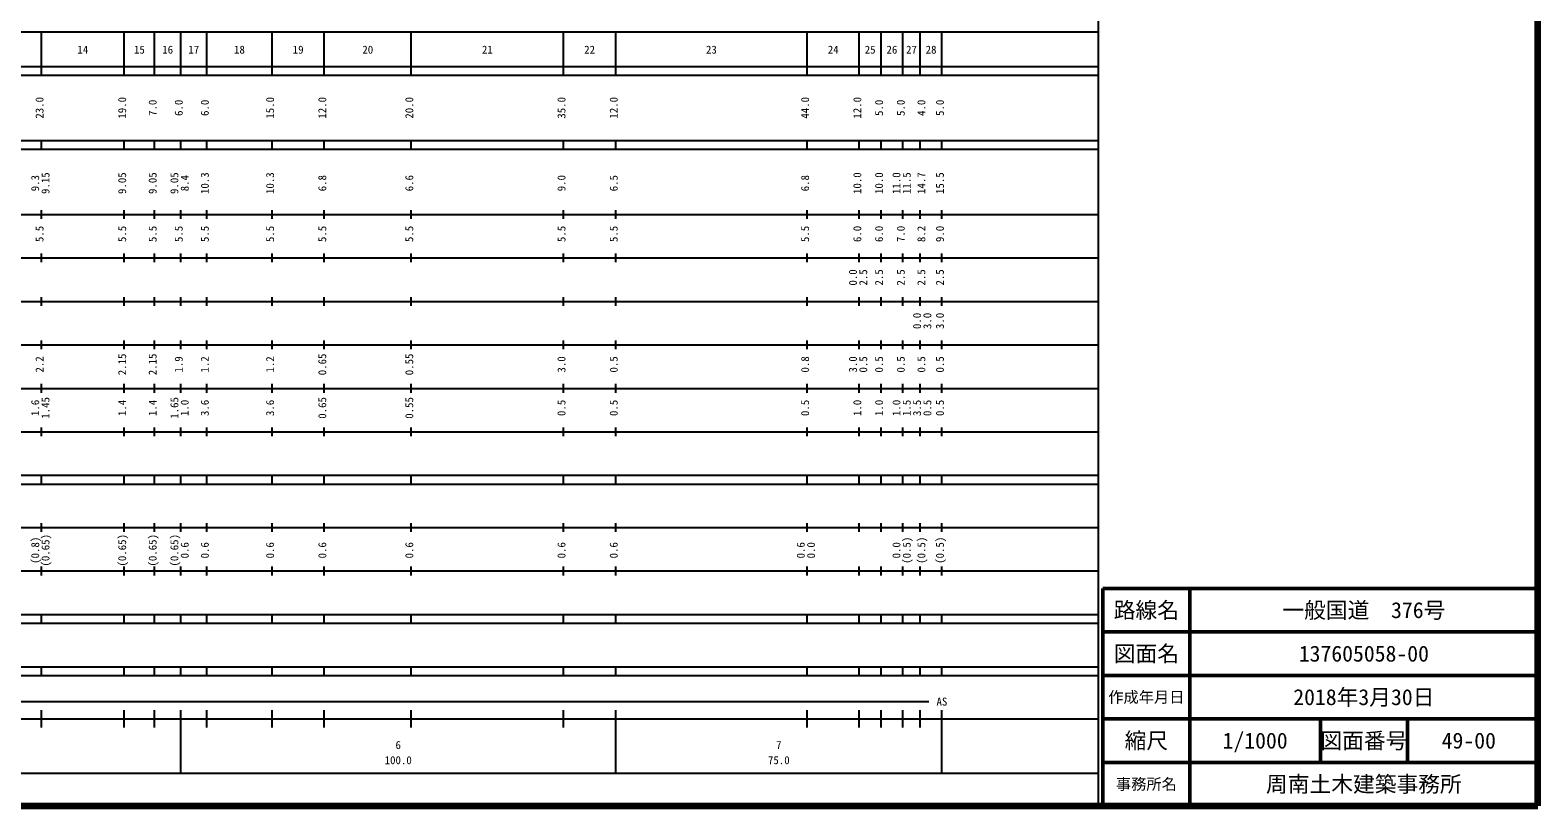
# Model space of a CAD drawing. Units: millimetres on the paper, enlarged 1000 times. Extents: x 40000 to 680000, y 20000 to 380000.
# Drawn here: x 333382 to 680000, y 20000 to 198357 of the extents above; entities that cross this region are included whole.
import ezdxf
from ezdxf.enums import TextEntityAlignment as Align

# ---------------------------------------------------------------- set-up
doc = ezdxf.new("R2010")
doc.units = ezdxf.units.MM
doc.header["$LTSCALE"] = 1000
for name, color, linetype, lineweight in [('M-TTL', 2, 'Continuous', 140), ('M-TTL-BAND', 7, 'Continuous', 25), ('M-TTL-FRAM', 2, 'Continuous', 50), ('M-TTL-LINE', 7, 'Continuous', 50)]:
    doc.layers.add(name, color=color, linetype=linetype, lineweight=lineweight)
doc.layers.add('M-TTL-TXT', color=7, linetype='Continuous')
doc.styles.add('ＭＳ ゴシック', font='')
doc.styles.get('ＭＳ ゴシック').set_extended_font_data('MS Gothic')

msp = doc.modelspace()

# ---------------------------------------------------------------- linework, layer by layer
at = {"layer": 'M-TTL'}
for p, q in [((680000, 20000), (680000, 380000)), ((40000, 20000), (680000, 20000))]:
    msp.add_line(p, q, dxfattribs=at)
at = {"layer": 'M-TTL-BAND'}
for p, q in [((579000, 20000), (579000, 370000)), ((68000, 198000), (579000, 198000)), ((336000, 188000), (336000, 198000)), ((355000, 188000), (355000, 198000)), ((362000, 188000), (362000, 198000)), ((368000, 188000), (368000, 198000)), ((374000, 188000), (374000, 198000)), ((389000, 188000), (389000, 198000)), ((401000, 188000), (401000, 198000)), ((421000, 188000), (421000, 198000)), ((456000, 188000), (456000, 198000)), ((468000, 188000), (468000, 198000)), ((512000, 188000), (512000, 198000)), ((524000, 188000), (524000, 198000)), ((529000, 188000), (529000, 198000)), ((534000, 188000), (534000, 198000)), ((538000, 188000), (538000, 198000)), ((543000, 188000), (543000, 198000)), ((40000, 190000), (579000, 190000)), ((40000, 188000), (579000, 188000)), ((40000, 173000), (579000, 173000)), ((40000, 171000), (579000, 171000)), ((336000, 171000), (336000, 173000)), ((355000, 171000), (355000, 173000)), ((362000, 171000), (362000, 173000)), ((368000, 171000), (368000, 173000)), ((374000, 171000), (374000, 173000)), ((389000, 171000), (389000, 173000)), ((401000, 171000), (401000, 173000)), ((421000, 171000), (421000, 173000)), ((456000, 171000), (456000, 173000)), ((468000, 171000), (468000, 173000)), ((512000, 171000), (512000, 173000)), ((524000, 171000), (524000, 173000)), ((529000, 171000), (529000, 173000)), ((534000, 171000), (534000, 173000)), ((538000, 171000), (538000, 173000)), ((543000, 171000), (543000, 173000)), ((40000, 156000), (579000, 156000)), ((336000, 155000), (336000, 157000)), ((355000, 155000), (355000, 157000)), ((362000, 155000), (362000, 157000)), ((368000, 155000), (368000, 157000)), ((374000, 155000), (374000, 157000)), ((389000, 155000), (389000, 157000)), ((401000, 155000), (401000, 157000)), ((421000, 155000), (421000, 157000)), ((456000, 155000), (456000, 157000)), ((468000, 155000), (468000, 157000)), ((512000, 155000), (512000, 157000)), ((524000, 155000), (524000, 157000)), ((529000, 155000), (529000, 157000)), ((534000, 155000), (534000, 157000)), ((538000, 155000), (538000, 157000)), ((543000, 155000), (543000, 157000)), ((46000, 146000), (579000, 146000)), ((336000, 145000), (336000, 147000)), ((355000, 145000), (355000, 147000)), ((362000, 145000), (362000, 147000)), ((368000, 145000), (368000, 147000)), ((374000, 145000), (374000, 147000)), ((389000, 145000), (389000, 147000)), ((401000, 145000), (401000, 147000)), ((421000, 145000), (421000, 147000)), ((456000, 145000), (456000, 147000)), ((468000, 145000), (468000, 147000)), ((512000, 145000), (512000, 147000)), ((524000, 145000), (524000, 147000)), ((529000, 145000), (529000, 147000)), ((534000, 145000), (534000, 147000)), ((538000, 145000), (538000, 147000)), ((543000, 145000), (543000, 147000)), ((52000, 136000), (579000, 136000)), ((336000, 135000), (336000, 137000)), ((355000, 135000), (355000, 137000)), ((362000, 135000), (362000, 137000)), ((368000, 135000), (368000, 137000)), ((374000, 135000), (374000, 137000)), ((389000, 135000), (389000, 137000)), ((401000, 135000), (401000, 137000)), ((421000, 135000), (421000, 137000)), ((456000, 135000), (456000, 137000)), ((468000, 135000), (468000, 137000)), ((512000, 135000), (512000, 137000)), ((524000, 135000), (524000, 137000)), ((529000, 135000), (529000, 137000)), ((534000, 135000), (534000, 137000)), ((538000, 135000), (538000, 137000)), ((543000, 135000), (543000, 137000)), ((46000, 126000), (579000, 126000)), ((336000, 125000), (336000, 127000)), ((355000, 125000), (355000, 127000)), ((362000, 125000), (362000, 127000)), ((368000, 125000), (368000, 127000)), ((374000, 125000), (374000, 127000)), ((389000, 125000), (389000, 127000)), ((401000, 125000), (401000, 127000)), ((421000, 125000), (421000, 127000)), ((456000, 125000), (456000, 127000)), ((468000, 125000), (468000, 127000)), ((512000, 125000), (512000, 127000)), ((524000, 125000), (524000, 127000)), ((529000, 125000), (529000, 127000)), ((534000, 125000), (534000, 127000)), ((538000, 125000), (538000, 127000)), ((543000, 125000), (543000, 127000)), ((52000, 116000), (579000, 116000)), ((336000, 115000), (336000, 117000)), ((355000, 115000), (355000, 117000)), ((362000, 115000), (362000, 117000)), ((368000, 115000), (368000, 117000)), ((374000, 115000), (374000, 117000)), ((389000, 115000), (389000, 117000)), ((401000, 115000), (401000, 117000)), ((421000, 115000), (421000, 117000)), ((456000, 115000), (456000, 117000)), ((468000, 115000), (468000, 117000)), ((512000, 115000), (512000, 117000)), ((524000, 115000), (524000, 117000)), ((529000, 115000), (529000, 117000)), ((534000, 115000), (534000, 117000)), ((538000, 115000), (538000, 117000)), ((543000, 115000), (543000, 117000)), ((46000, 106000), (579000, 106000)), ((336000, 105000), (336000, 107000)), ((355000, 105000), (355000, 107000)), ((362000, 105000), (362000, 107000)), ((368000, 105000), (368000, 107000)), ((374000, 105000), (374000, 107000)), ((389000, 105000), (389000, 107000)), ((401000, 105000), (401000, 107000)), ((421000, 105000), (421000, 107000)), ((456000, 105000), (456000, 107000)), ((468000, 105000), (468000, 107000)), ((512000, 105000), (512000, 107000)), ((524000, 105000), (524000, 107000)), ((529000, 105000), (529000, 107000)), ((534000, 105000), (534000, 107000)), ((538000, 105000), (538000, 107000)), ((543000, 105000), (543000, 107000)), ((40000, 96000), (579000, 96000)), ((40000, 94000), (579000, 94000)), ((336000, 94000), (336000, 96000)), ((355000, 94000), (355000, 96000)), ((362000, 94000), (362000, 96000)), ((368000, 94000), (368000, 96000)), ((374000, 94000), (374000, 96000)), ((389000, 94000), (389000, 96000)), ((401000, 94000), (401000, 96000)), ((421000, 94000), (421000, 96000)), ((456000, 94000), (456000, 96000)), ((468000, 94000), (468000, 96000)), ((512000, 94000), (512000, 96000)), ((524000, 94000), (524000, 96000)), ((529000, 94000), (529000, 96000)), ((534000, 94000), (534000, 96000)), ((538000, 94000), (538000, 96000)), ((543000, 94000), (543000, 96000)), ((49000, 84000), (579000, 84000)), ((336000, 83000), (336000, 85000)), ((355000, 83000), (355000, 85000)), ((362000, 83000), (362000, 85000)), ((368000, 83000), (368000, 85000)), ((374000, 83000), (374000, 85000)), ((389000, 83000), (389000, 85000)), ((401000, 83000), (401000, 85000)), ((421000, 83000), (421000, 85000)), ((456000, 83000), (456000, 85000)), ((468000, 83000), (468000, 85000)), ((512000, 83000), (512000, 85000)), ((524000, 83000), (524000, 85000)), ((529000, 83000), (529000, 85000)), ((534000, 83000), (534000, 85000)), ((538000, 83000), (538000, 85000)), ((543000, 83000), (543000, 85000)), ((40000, 74000), (579000, 74000)), ((336000, 73000), (336000, 75000)), ((355000, 73000), (355000, 75000)), ((362000, 73000), (362000, 75000)), ((368000, 73000), (368000, 75000)), ((374000, 73000), (374000, 75000)), ((389000, 73000), (389000, 75000)), ((401000, 73000), (401000, 75000)), ((421000, 73000), (421000, 75000)), ((456000, 73000), (456000, 75000)), ((468000, 73000), (468000, 75000)), ((512000, 73000), (512000, 75000)), ((524000, 73000), (524000, 75000)), ((529000, 73000), (529000, 75000)), ((534000, 73000), (534000, 75000)), ((538000, 73000), (538000, 75000)), ((543000, 73000), (543000, 75000)), ((40000, 64000), (579000, 64000)), ((336000, 62000), (336000, 64000)), ((355000, 62000), (355000, 64000)), ((362000, 62000), (362000, 64000)), ((368000, 62000), (368000, 64000)), ((374000, 62000), (374000, 64000)), ((389000, 62000), (389000, 64000)), ((401000, 62000), (401000, 64000)), ((421000, 62000), (421000, 64000)), ((456000, 62000), (456000, 64000)), ((468000, 62000), (468000, 64000)), ((512000, 62000), (512000, 64000)), ((524000, 62000), (524000, 64000)), ((529000, 62000), (529000, 64000)), ((534000, 62000), (534000, 64000)), ((538000, 62000), (538000, 64000)), ((543000, 62000), (543000, 64000)), ((40000, 62000), (579000, 62000)), ((40000, 52000), (579000, 52000)), ((336000, 50000), (336000, 52000)), ((355000, 50000), (355000, 52000)), ((362000, 50000), (362000, 52000)), ((368000, 50000), (368000, 52000)), ((374000, 50000), (374000, 52000)), ((389000, 50000), (389000, 52000)), ((401000, 50000), (401000, 52000)), ((421000, 50000), (421000, 52000)), ((456000, 50000), (456000, 52000)), ((468000, 50000), (468000, 52000)), ((512000, 50000), (512000, 52000)), ((524000, 50000), (524000, 52000)), ((529000, 50000), (529000, 52000)), ((534000, 50000), (534000, 52000)), ((538000, 50000), (538000, 52000)), ((543000, 50000), (543000, 52000)), ((40000, 50000), (579000, 50000)), ((71000, 44000), (540000, 44000)), ((336000, 38000), (336000, 42000)), ((355000, 38000), (355000, 42000)), ((362000, 38000), (362000, 42000)), ((368000, 27500), (368000, 42000)), ((374000, 38000), (374000, 42000)), ((389000, 38000), (389000, 42000)), ((401000, 38000), (401000, 42000)), ((421000, 38000), (421000, 42000)), ((456000, 38000), (456000, 42000)), ((468000, 27500), (468000, 42000)), ((512000, 38000), (512000, 42000)), ((524000, 38000), (524000, 42000)), ((529000, 38000), (529000, 42000)), ((534000, 38000), (534000, 42000)), ((538000, 38000), (538000, 42000)), ((543000, 27500), (543000, 42000)), ((40000, 40000), (579000, 40000)), ((68000, 27500), (579000, 27500))]:
    msp.add_line(p, q, dxfattribs=at)
at = {"layer": 'M-TTL-FRAM'}
for p, q in [((680000, 70000), (580000, 70000)), ((580000, 70000), (580000, 20000))]:
    msp.add_line(p, q, dxfattribs=at)
at = {"layer": 'M-TTL-LINE'}
for p, q in [((600000, 70000), (600000, 20000)), ((680000, 60000), (580000, 60000)), ((680000, 50000), (580000, 50000)), ((680000, 40000), (580000, 40000)), ((630000, 40000), (630000, 30000)), ((650000, 40000), (650000, 30000)), ((680000, 30000), (580000, 30000))]:
    msp.add_line(p, q, dxfattribs=at)

# ---------------------------------------------------------------- texts
at = {"layer": 'M-TTL-BAND', "style": 'ＭＳ ゴシック'}
for s, p in [('14', (345500, 192405)), ('15', (358500, 192405)), ('16', (365000, 192405)), ('17', (371000, 192405)), ('18', (381500, 192405)), ('19', (395000, 192405)), ('20', (411000, 192405)), ('21', (438500, 192405)), ('22', (462000, 192405)), ('23', (490000, 192405)), ('24', (518000, 192405)), ('25', (526500, 192405)), ('26', (531500, 192405)), ('27', (536000, 192405)), ('28', (540500, 192405)), ('AS', (543000, 42500)), ('6', (418000, 32523)), ('7', (505500, 32523)), ('100.0', (418000, 29033)), ('75.0', (505500, 29033))]:
    msp.add_text(s, height=1833, dxfattribs=at).set_placement(p, align=Align.BOTTOM_CENTER)
for s, p in [('23.0', (337000, 180500)), ('19.0', (356000, 180500)), ('7.0', (363000, 180500)), ('6.0', (369000, 180500)), ('6.0', (375000, 180500)), ('15.0', (390000, 180500)), ('12.0', (402000, 180500)), ('20.0', (422000, 180500)), ('35.0', (457000, 180500)), ('12.0', (469000, 180500)), ('44.0', (513000, 180500)), ('12.0', (525000, 180500)), ('5.0', (530000, 180500)), ('5.0', (535000, 180500)), ('4.0', (539731, 180500)), ('5.0', (544000, 180500)), ('9.3', (336000, 163174)), ('9.15', (338370, 163174)), ('9.05', (356000, 163174)), ('9.05', (363000, 163174)), ('9.05', (368000, 163174)), ('8.4', (370370, 163174)), ('10.3', (375000, 163174)), ('10.3', (390000, 163174)), ('6.8', (402000, 163174)), ('6.6', (422000, 163174)), ('9.0', (457000, 163174)), ('6.5', (469000, 163174)), ('6.8', (513000, 163174)), ('10.0', (525000, 163174)), ('10.0', (530000, 163174)), ('11.0', (534000, 163174)), ('11.5', (536370, 163174)), ('14.7', (539731, 163174)), ('15.5', (544000, 163174)), ('5.5', (337000, 151500)), ('5.5', (356000, 151500)), ('5.5', (363000, 151500)), ('5.5', (369000, 151500)), ('5.5', (375000, 151500)), ('5.5', (390000, 151500)), ('5.5', (402000, 151500)), ('5.5', (422000, 151500)), ('5.5', (457000, 151500)), ('5.5', (469000, 151500)), ('5.5', (513000, 151500)), ('6.0', (525000, 151500)), ('6.0', (530000, 151500)), ('7.0', (535000, 151500)), ('8.2', (539731, 151500)), ('9.0', (544000, 151500)), ('0.0', (524000, 141500)), ('2.5', (526370, 141500)), ('2.5', (530000, 141500)), ('2.5', (535000, 141500)), ('2.5', (539731, 141500)), ('2.5', (544000, 141500)), ('0.0', (538731, 131500)), ('3.0', (541101, 131500)), ('3.0', (544000, 131500)), ('2.2', (337000, 121500)), ('2.15', (356000, 121500)), ('2.15', (363000, 121500)), ('1.9', (369000, 121500)), ('1.2', (375000, 121500)), ('1.2', (390000, 121500)), ('0.65', (402000, 121500)), ('0.55', (422000, 121500)), ('3.0', (457000, 121500)), ('0.5', (469000, 121500)), ('0.8', (513000, 121500)), ('3.0', (524000, 121500)), ('0.5', (526370, 121500)), ('0.5', (530000, 121500)), ('0.5', (535000, 121500)), ('0.5', (539731, 121500)), ('0.5', (544000, 121500)), ('1.6', (336000, 111500)), ('1.45', (338370, 111500)), ('1.4', (356000, 111500)), ('1.4', (363000, 111500)), ('1.65', (368000, 111500)), ('1.0', (370370, 111500)), ('3.6', (375000, 111500)), ('3.6', (390000, 111500)), ('0.65', (402000, 111500)), ('0.55', (422000, 111500)), ('0.5', (457000, 111500)), ('0.5', (469000, 111500)), ('0.5', (513000, 111500)), ('1.0', (525000, 111500)), ('1.0', (530000, 111500)), ('1.0', (534000, 111500)), ('1.5', (536370, 111500)), ('3.5', (538731, 111500)), ('0.5', (541101, 111500)), ('0.5', (544000, 111500)), ('(0.8)', (336000, 78764)), ('(0.65)', (338370, 78764)), ('(0.65)', (356000, 78764)), ('(0.65)', (363000, 78764)), ('(0.65)', (368000, 78764)), ('0.6', (370370, 78764)), ('0.6', (375000, 78764)), ('0.6', (390000, 78764)), ('0.6', (402000, 78764)), ('0.6', (422000, 78764)), ('0.6', (457000, 78764)), ('0.6', (469000, 78764)), ('0.6', (512000, 78764)), ('0.0', (514370, 78764)), ('0.0', (534000, 78764)), ('(0.5)', (536370, 78764)), ('(0.5)', (539731, 78764)), ('(0.5)', (544000, 78764))]:
    msp.add_text(s, height=1833, rotation=90, dxfattribs=at).set_placement(p, align=Align.BOTTOM_CENTER)
at = {"layer": 'M-TTL-TXT', "style": 'ＭＳ ゴシック'}
for s, height, p in [('路線名', 3666, (590000, 65000)), ('路線名', 3666, (590000, 65000)), ('一般国道\u3000376号', 3666, (640000, 65000)), ('図面名', 3666, (590000, 55000)), ('図面名', 3666, (590000, 55000)), ('137605058-00', 3666, (640000, 55000)), ('作成年月日', 2566, (590000, 45000)), ('作成年月日', 2566, (590000, 45000)), ('2018年3月30日', 3666, (640000, 45000)), ('縮尺', 3666, (590000, 35000)), ('縮尺', 3666, (590000, 35000)), ('1/1000', 3666, (615000, 35000)), ('図面番号', 3666, (640000, 35000)), ('図面番号', 3666, (640000, 35000)), ('49-00', 3666, (664125, 35000)), ('事務所名', 2566, (590000, 25000)), ('事務所名', 2566, (590000, 25000)), ('周南土木建築事務所', 3666, (640000, 25000))]:
    msp.add_text(s, height=height, dxfattribs=at).set_placement(p, align=Align.MIDDLE_CENTER)

doc.saveas('drawing.dxf')
